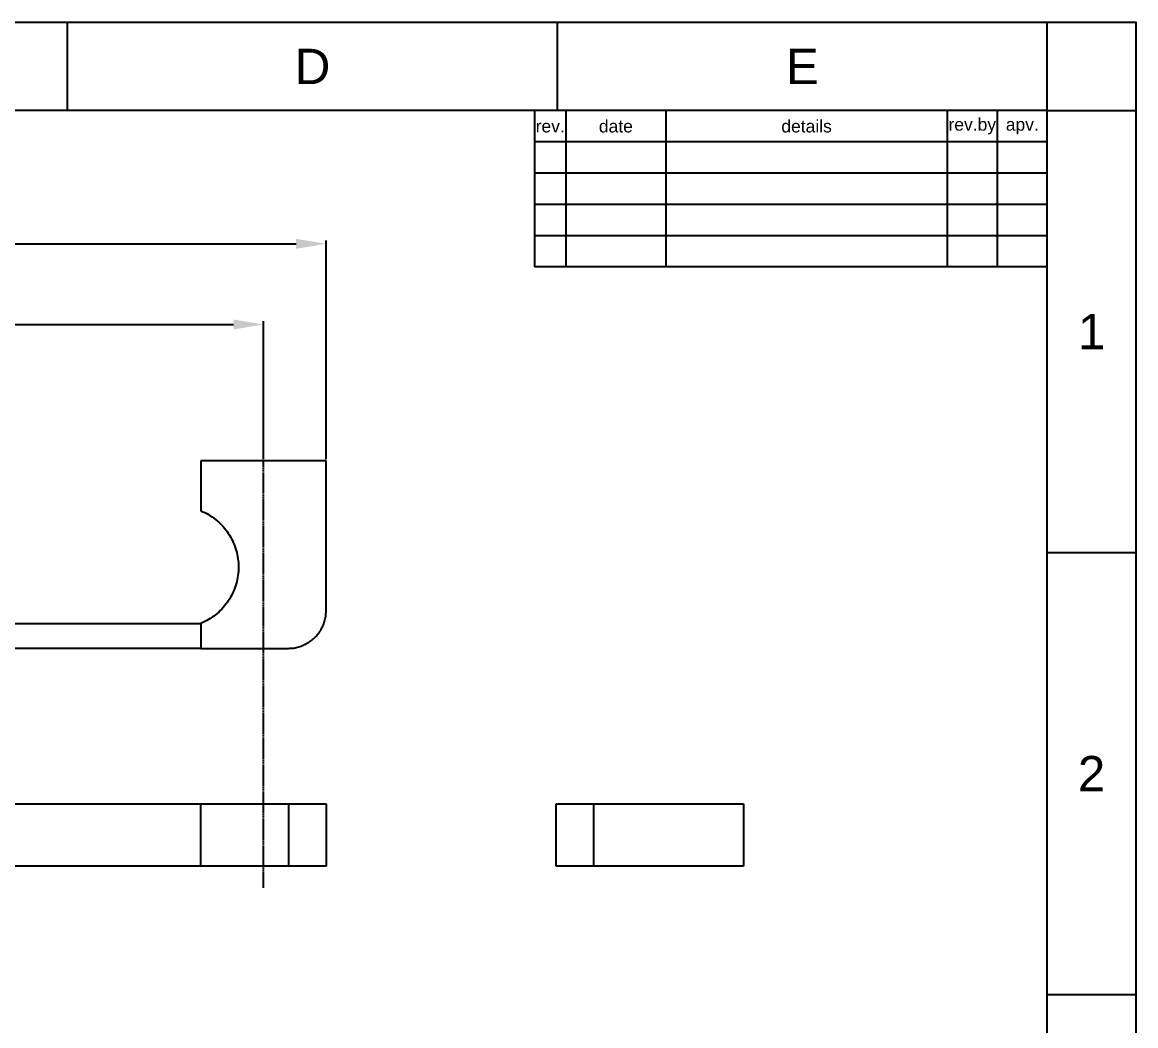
# Model space of a CAD drawing. Header units: millimetres. Extents: x 2411 to 3461, y 1233 to 2718.
# Drawn here: x 3015.6 to 3460.8, y 2316.7 to 2718 of the extents above; entities that cross this region are included whole.
import ezdxf

# ---------------------------------------------------------------- set-up
doc = ezdxf.new("R2010")
doc.units = ezdxf.units.MM
doc.linetypes.add('CENTER', pattern=[0.6, 0.375, -0.075, 0.075, -0.075])
for name, color, linetype in [('CEN2', 1, 'Continuous'), ('DIM2', 3, 'Continuous'), ('form22', 7, 'Continuous'), ('main', 7, 'Continuous')]:
    doc.layers.add(name, color=color, linetype=linetype)
doc.styles.get("Standard").update_dxf_attribs({"font": 'arial.ttf'})
doc.dimstyles.new('ISO-25', dxfattribs={"dimtxt": 2.5, "dimasz": 2.5, "dimexe": 1.25, "dimexo": 0.625, "dimtad": 1, "dimtxsty": 'Standard', "dimcen": 2.5, "dimadec": 0, "dimazin": 0, "dimtfac": 1, "dimtmove": 0, "dimatfit": 3, "dimfxl": 1, "dimarcsym": 0})

# ---------------------------------------------------------------- blocks, each defined once
blk = doc.blocks.new('*D46')
at = {"layer": 'Defpoints', "color": 0, "transparency": 16777216}
for p in [(3112.05, 2597.15), (2562.05, 2542.61), (3112.05, 2542.61)]:
    blk.add_point(p, dxfattribs=at)
at = {"layer": 'DIM2', "color": 0, "lineweight": -2, "transparency": 16777216}
for p, q in [((2562.05, 2543.23), (2562.05, 2598.4)), ((2574.05, 2597.15), (3100.05, 2597.15)), ((3112.05, 2543.23), (3112.05, 2598.4))]:
    blk.add_line(p, q, dxfattribs=at)
at = {"layer": 'DIM2', "color": 0, "transparency": 16777216}
for points in [[(2574.05, 2599.15), (2574.05, 2595.15), (2562.05, 2597.15)], [(3100.05, 2599.15), (3100.05, 2595.15), (3112.05, 2597.15)]]:
    blk.add_solid(points, dxfattribs=at)
at = {"layer": 'DIM2', "color": 0, "transparency": 16777216, "insert": (2837.05, 2609.81), "char_height": 15, "attachment_point": 5}
blk.add_mtext('550', dxfattribs=at)
blk = doc.blocks.new('*D49')
at = {"layer": 'Defpoints', "color": 0, "transparency": 16777216}
for p in [(3137.05, 2629.42), (2537.05, 2542.61), (3137.05, 2542.61)]:
    blk.add_point(p, dxfattribs=at)
at = {"layer": 'DIM2', "color": 0, "lineweight": -2, "transparency": 16777216}
for p, q in [((2537.05, 2543.23), (2537.05, 2630.67)), ((2549.05, 2629.42), (3125.05, 2629.42)), ((3137.05, 2543.23), (3137.05, 2630.67))]:
    blk.add_line(p, q, dxfattribs=at)
at = {"layer": 'DIM2', "color": 0, "transparency": 16777216}
for points in [[(2549.05, 2631.42), (2549.05, 2627.42), (2537.05, 2629.42)], [(3125.05, 2631.42), (3125.05, 2627.42), (3137.05, 2629.42)]]:
    blk.add_solid(points, dxfattribs=at)
at = {"layer": 'DIM2', "color": 0, "transparency": 16777216, "insert": (2837.05, 2642.08), "char_height": 15, "attachment_point": 5}
blk.add_mtext('600', dxfattribs=at)

msp = doc.modelspace()

# ---------------------------------------------------------------- linework, layer by layer
at = {"layer": 'CEN2', "linetype": 'CENTER'}
msp.add_line((3112.05, 2371.89), (3112.05, 2542.61), dxfattribs=at)
at = {"layer": 'form22'}
for p, q in [((3033.72, 2682.65), (3033.72, 2718)), ((3229.58, 2682.65), (3229.58, 2718)), ((3425.44, 2682.65), (3425.44, 2718)), ((3425.44, 2682.65), (2446.15, 2682.65)), ((3220.44, 2682.65), (3220.44, 2620.15)), ((3232.94, 2682.65), (3232.94, 2620.15)), ((3272.94, 2682.65), (3272.94, 2620.15)), ((3385.44, 2682.65), (3385.44, 2620.15)), ((3405.44, 2682.65), (3405.44, 2620.15)), ((3425.44, 1268.51), (3425.44, 2682.65)), ((3425.44, 2682.65), (3460.79, 2682.65)), ((3425.44, 2670.15), (3220.44, 2670.15)), ((3425.44, 2657.65), (3220.44, 2657.65)), ((3425.44, 2645.15), (3220.44, 2645.15)), ((3425.44, 2632.65), (3220.44, 2632.65)), ((3425.44, 2620.15), (3220.44, 2620.15)), ((3425.44, 2505.88), (3460.79, 2505.88)), ((3425.44, 2329.12), (3460.79, 2329.12))]:
    msp.add_line(p, q, dxfattribs=at)
msp.add_lwpolyline([(2410.79, 2718), (3460.79, 2718), (3460.79, 1233.16), (2410.79, 1233.16)], close=True, dxfattribs=at)
for p in [(3460.79, 2505.88), (3460.79, 2329.12)]:
    msp.add_point(p, dxfattribs=at)
at = {"layer": 'main'}
for p, q in [((3137.05, 2542.61), (3087.05, 2542.61)), ((3087.05, 2542.61), (3087.05, 2522.61)), ((3137.05, 2482.61), (3137.05, 2542.61)), ((3087.05, 2522.61), (3087.82, 2522.27)), ((3087.82, 2522.27), (3088.59, 2521.91)), ((3088.59, 2521.91), (3089.33, 2521.52)), ((3089.33, 2521.52), (3090.07, 2521.1)), ((3090.07, 2521.1), (3090.78, 2520.66)), ((3090.78, 2520.66), (3091.49, 2520.19)), ((3091.49, 2520.19), (3092.17, 2519.7)), ((3092.17, 2519.7), (3092.84, 2519.19)), ((3092.84, 2519.19), (3093.49, 2518.66)), ((3093.49, 2518.66), (3094.13, 2518.1)), ((3094.13, 2518.1), (3094.74, 2517.52)), ((3094.74, 2517.52), (3095.33, 2516.92)), ((3095.33, 2516.92), (3095.9, 2516.3)), ((3095.9, 2516.3), (3096.45, 2515.66)), ((3096.45, 2515.66), (3096.98, 2515)), ((3096.98, 2515), (3097.48, 2514.32)), ((3097.48, 2514.32), (3097.96, 2513.63)), ((3097.96, 2513.63), (3098.41, 2512.92)), ((3098.41, 2512.92), (3098.84, 2512.19)), ((3098.84, 2512.19), (3099.25, 2511.46)), ((3099.25, 2511.46), (3099.63, 2510.7)), ((3099.63, 2510.7), (3099.98, 2509.94)), ((3099.98, 2509.94), (3100.31, 2509.16)), ((3100.31, 2509.16), (3100.61, 2508.37)), ((3100.61, 2508.37), (3100.88, 2507.57)), ((3100.88, 2507.57), (3101.13, 2506.77)), ((3101.13, 2506.77), (3101.34, 2505.95)), ((3101.34, 2505.95), (3101.53, 2505.13)), ((3101.53, 2505.13), (3101.69, 2504.3)), ((3101.69, 2504.3), (3101.82, 2503.47)), ((3101.82, 2503.47), (3101.92, 2502.63)), ((3101.92, 2502.63), (3101.99, 2501.79)), ((3101.99, 2498.42), (3101.92, 2497.58)), ((3101.99, 2501.79), (3102.04, 2500.95)), ((3102.04, 2499.27), (3101.99, 2498.42)), ((3102.04, 2500.95), (3102.05, 2500.11)), ((3102.05, 2500.11), (3102.04, 2499.27)), ((3101.13, 2493.45), (3100.88, 2492.64)), ((3101.34, 2494.26), (3101.13, 2493.45)), ((3101.53, 2495.09), (3101.34, 2494.26)), ((3101.69, 2495.91), (3101.53, 2495.09)), ((3101.82, 2496.75), (3101.69, 2495.91)), ((3101.92, 2497.58), (3101.82, 2496.75)), ((3099.25, 2488.76), (3098.84, 2488.02)), ((3099.63, 2489.51), (3099.25, 2488.76)), ((3099.98, 2490.28), (3099.63, 2489.51)), ((3100.31, 2491.06), (3099.98, 2490.28)), ((3100.61, 2491.84), (3100.31, 2491.06)), ((3100.88, 2492.64), (3100.61, 2491.84)), ((3096.45, 2484.56), (3095.9, 2483.92)), ((3096.98, 2485.22), (3096.45, 2484.56)), ((3097.48, 2485.89), (3096.98, 2485.22)), ((3097.96, 2486.59), (3097.48, 2485.89)), ((3098.41, 2487.3), (3097.96, 2486.59)), ((3098.84, 2488.02), (3098.41, 2487.3)), ((3091.49, 2480.02), (3090.78, 2479.56)), ((3092.17, 2480.51), (3091.49, 2480.02)), ((3092.84, 2481.03), (3092.17, 2480.51)), ((3093.49, 2481.56), (3092.84, 2481.03)), ((3094.13, 2482.12), (3093.49, 2481.56)), ((3094.74, 2482.7), (3094.13, 2482.12)), ((3095.33, 2483.3), (3094.74, 2482.7)), ((3095.9, 2483.92), (3095.33, 2483.3)), ((3136.72, 2479.49), (3136.82, 2480)), ((3136.82, 2480), (3136.91, 2480.52)), ((3136.91, 2480.52), (3136.97, 2481.04)), ((3136.97, 2481.04), (3137.02, 2481.56)), ((3137.02, 2481.56), (3137.04, 2482.08)), ((3137.04, 2482.08), (3137.05, 2482.61)), ((2587.05, 2477.61), (3087.05, 2477.61)), ((3087.82, 2477.95), (3087.05, 2477.61)), ((3087.05, 2477.61), (3087.05, 2467.61)), ((3088.59, 2478.31), (3087.82, 2477.95)), ((3089.33, 2478.7), (3088.59, 2478.31)), ((3090.07, 2479.12), (3089.33, 2478.7)), ((3090.78, 2479.56), (3090.07, 2479.12)), ((3135.04, 2475.11), (3135.3, 2475.57)), ((3135.3, 2475.57), (3135.53, 2476.03)), ((3135.53, 2476.03), (3135.76, 2476.51)), ((3135.76, 2476.51), (3135.96, 2476.99)), ((3135.96, 2476.99), (3136.15, 2477.48)), ((3136.15, 2477.48), (3136.32, 2477.97)), ((3136.32, 2477.97), (3136.47, 2478.47)), ((3136.47, 2478.47), (3136.61, 2478.98)), ((3136.61, 2478.98), (3136.72, 2479.49)), ((3131.29, 2470.79), (3131.69, 2471.12)), ((3131.69, 2471.12), (3132.09, 2471.46)), ((3132.09, 2471.46), (3132.47, 2471.82)), ((3132.47, 2471.82), (3132.84, 2472.19)), ((3132.84, 2472.19), (3133.2, 2472.57)), ((3133.2, 2472.57), (3133.54, 2472.97)), ((3133.54, 2472.97), (3133.87, 2473.37)), ((3133.87, 2473.37), (3134.19, 2473.79)), ((3134.19, 2473.79), (3134.49, 2474.22)), ((3134.49, 2474.22), (3134.77, 2474.66)), ((3134.77, 2474.66), (3135.04, 2475.11)), ((3087.05, 2467.61), (2587.05, 2467.61)), ((3087.05, 2467.61), (3122.05, 2467.61)), ((3122.05, 2467.61), (3122.58, 2467.62)), ((3122.58, 2467.62), (3123.1, 2467.64)), ((3123.1, 2467.64), (3123.62, 2467.69)), ((3123.62, 2467.69), (3124.14, 2467.75)), ((3124.14, 2467.75), (3124.66, 2467.84)), ((3124.66, 2467.84), (3125.17, 2467.94)), ((3125.17, 2467.94), (3125.68, 2468.05)), ((3125.68, 2468.05), (3126.19, 2468.19)), ((3126.19, 2468.19), (3126.69, 2468.34)), ((3126.69, 2468.34), (3127.18, 2468.51)), ((3127.18, 2468.51), (3127.67, 2468.7)), ((3127.67, 2468.7), (3128.15, 2468.91)), ((3128.15, 2468.91), (3128.63, 2469.13)), ((3128.63, 2469.13), (3129.09, 2469.36)), ((3129.09, 2469.36), (3129.55, 2469.62)), ((3129.55, 2469.62), (3130, 2469.89)), ((3130, 2469.89), (3130.44, 2470.17)), ((3130.44, 2470.17), (3130.87, 2470.47)), ((3130.87, 2470.47), (3131.29, 2470.79)), ((2587.05, 2405.49), (3087.05, 2405.49)), ((3087.05, 2405.49), (3122.05, 2405.49)), ((3087.05, 2380.49), (3087.05, 2405.49)), ((3122.05, 2405.49), (3137.05, 2405.49)), ((3122.05, 2405.49), (3122.05, 2380.49)), ((3137.05, 2405.49), (3137.05, 2380.49)), ((3229.03, 2380.49), (3229.03, 2405.49)), ((3229.03, 2405.49), (3244.03, 2405.49)), ((3244.03, 2405.49), (3304.03, 2405.49)), ((3244.03, 2405.49), (3244.03, 2380.49)), ((3304.03, 2405.49), (3304.03, 2380.49)), ((3087.05, 2380.49), (2587.05, 2380.49)), ((3122.05, 2380.49), (3087.05, 2380.49)), ((3137.05, 2380.49), (3122.05, 2380.49)), ((3244.03, 2380.49), (3229.03, 2380.49)), ((3304.03, 2380.49), (3244.03, 2380.49))]:
    msp.add_line(p, q, dxfattribs=at)

# ---------------------------------------------------------------- texts
at = {"layer": 'form22', "attachment_point": 5}
for s, width, insert, char_height in [('D', 10, (3131.65, 2700.33), 14.14), ('E', 10, (3327.51, 2700.33), 14.14), ('rev.', 5, (3226.69, 2676.4), 5), ('date', 16, (3252.94, 2676.4), 5), ('details', 45, (3329.19, 2676.4), 5), ('rev.by', 8, (3395.44, 2676.4), 5), ('apv.', 8, (3415.44, 2676.4), 5), ('1', 50, (3443.12, 2594.27), 14.14), ('2', 50, (3443.12, 2417.5), 14.14)]:
    msp.add_mtext_dynamic_manual_height_columns(s, width=width, gutter_width=12.5, heights=[0], dxfattribs=dict(at, insert=insert, char_height=char_height))

# ---------------------------------------------------------------- dimensions: what is measured, and where the dimension line sits
at = {"layer": 'DIM2', "color": 3}
for base, p1, p2, picture, middle in [((3137.05, 2629.42), (2537.05, 2542.61), (3137.05, 2542.61), '*D49', (2837.05, 2642.08)), ((3112.05, 2597.15), (2562.05, 2542.61), (3112.05, 2542.61), '*D46', (2837.05, 2609.81))]:
    dim = msp.add_linear_dim(base=base, p1=p1, p2=p2, dimstyle='ISO-25', override={"dimtxt": 15, "dimasz": 12, "dimgap": 5, "dimdec": 0, "dimtix": 0, "dimtmove": 0}, dxfattribs=at)
    dim.commit()
    dim.dimension.update_dxf_attribs({"geometry": picture, "text_midpoint": middle})

doc.saveas('drawing.dxf')
